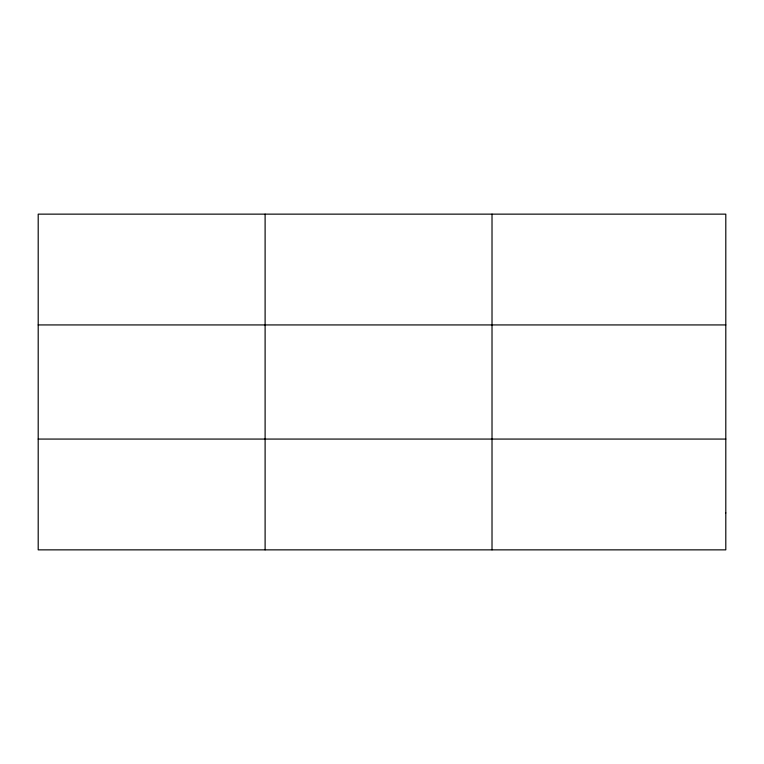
<?xml version="1.0" encoding="UTF-8"?>
<svg xmlns="http://www.w3.org/2000/svg" width="764" height="764" viewBox="0 0 764 764"><rect width="100%" height="100%" fill="white"/><g stroke="black" fill="none" stroke-linecap="round" stroke-linejoin="round"><path stroke-width="1.15" d="M265.108 214.14L265.108 549.86M492.016 214.14L492.016 549.86M38.2 324.929L725.8 324.929M38.2 439.071L725.8 439.071M725.8 512.931L725.8 549.86L38.2 549.86L38.2 214.14L725.8 214.14L725.8 512.931"/></g></svg>
